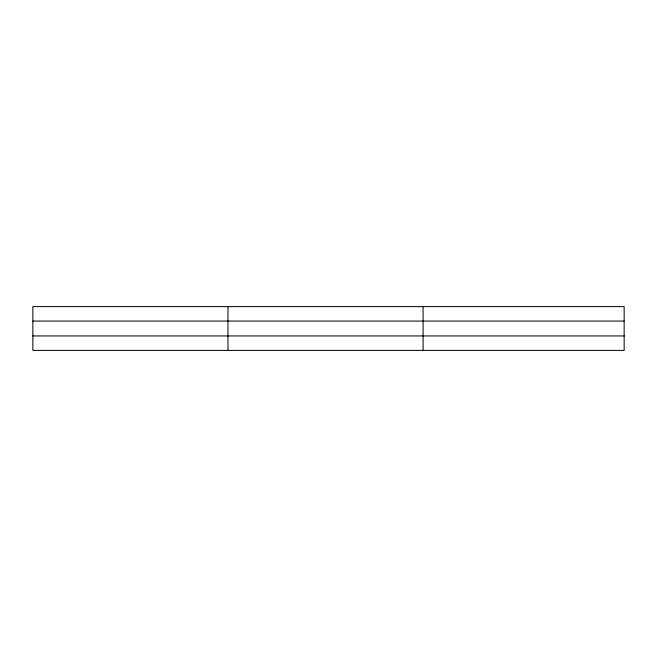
<?xml version="1.0" encoding="UTF-8"?>
<svg xmlns="http://www.w3.org/2000/svg" width="657" height="657" viewBox="0 0 657 657"><rect width="100%" height="100%" fill="white"/><g stroke="black" fill="none" stroke-linecap="round" stroke-linejoin="round"><path stroke-width="0.99" d="M227.979 306.605L227.979 350.395M423.108 306.605L423.108 350.395M624.15 335.941L624.15 350.395L32.85 350.395L32.85 306.605L624.15 306.605L624.15 335.941L32.85 335.941M32.85 321.059L624.15 321.059"/></g></svg>
